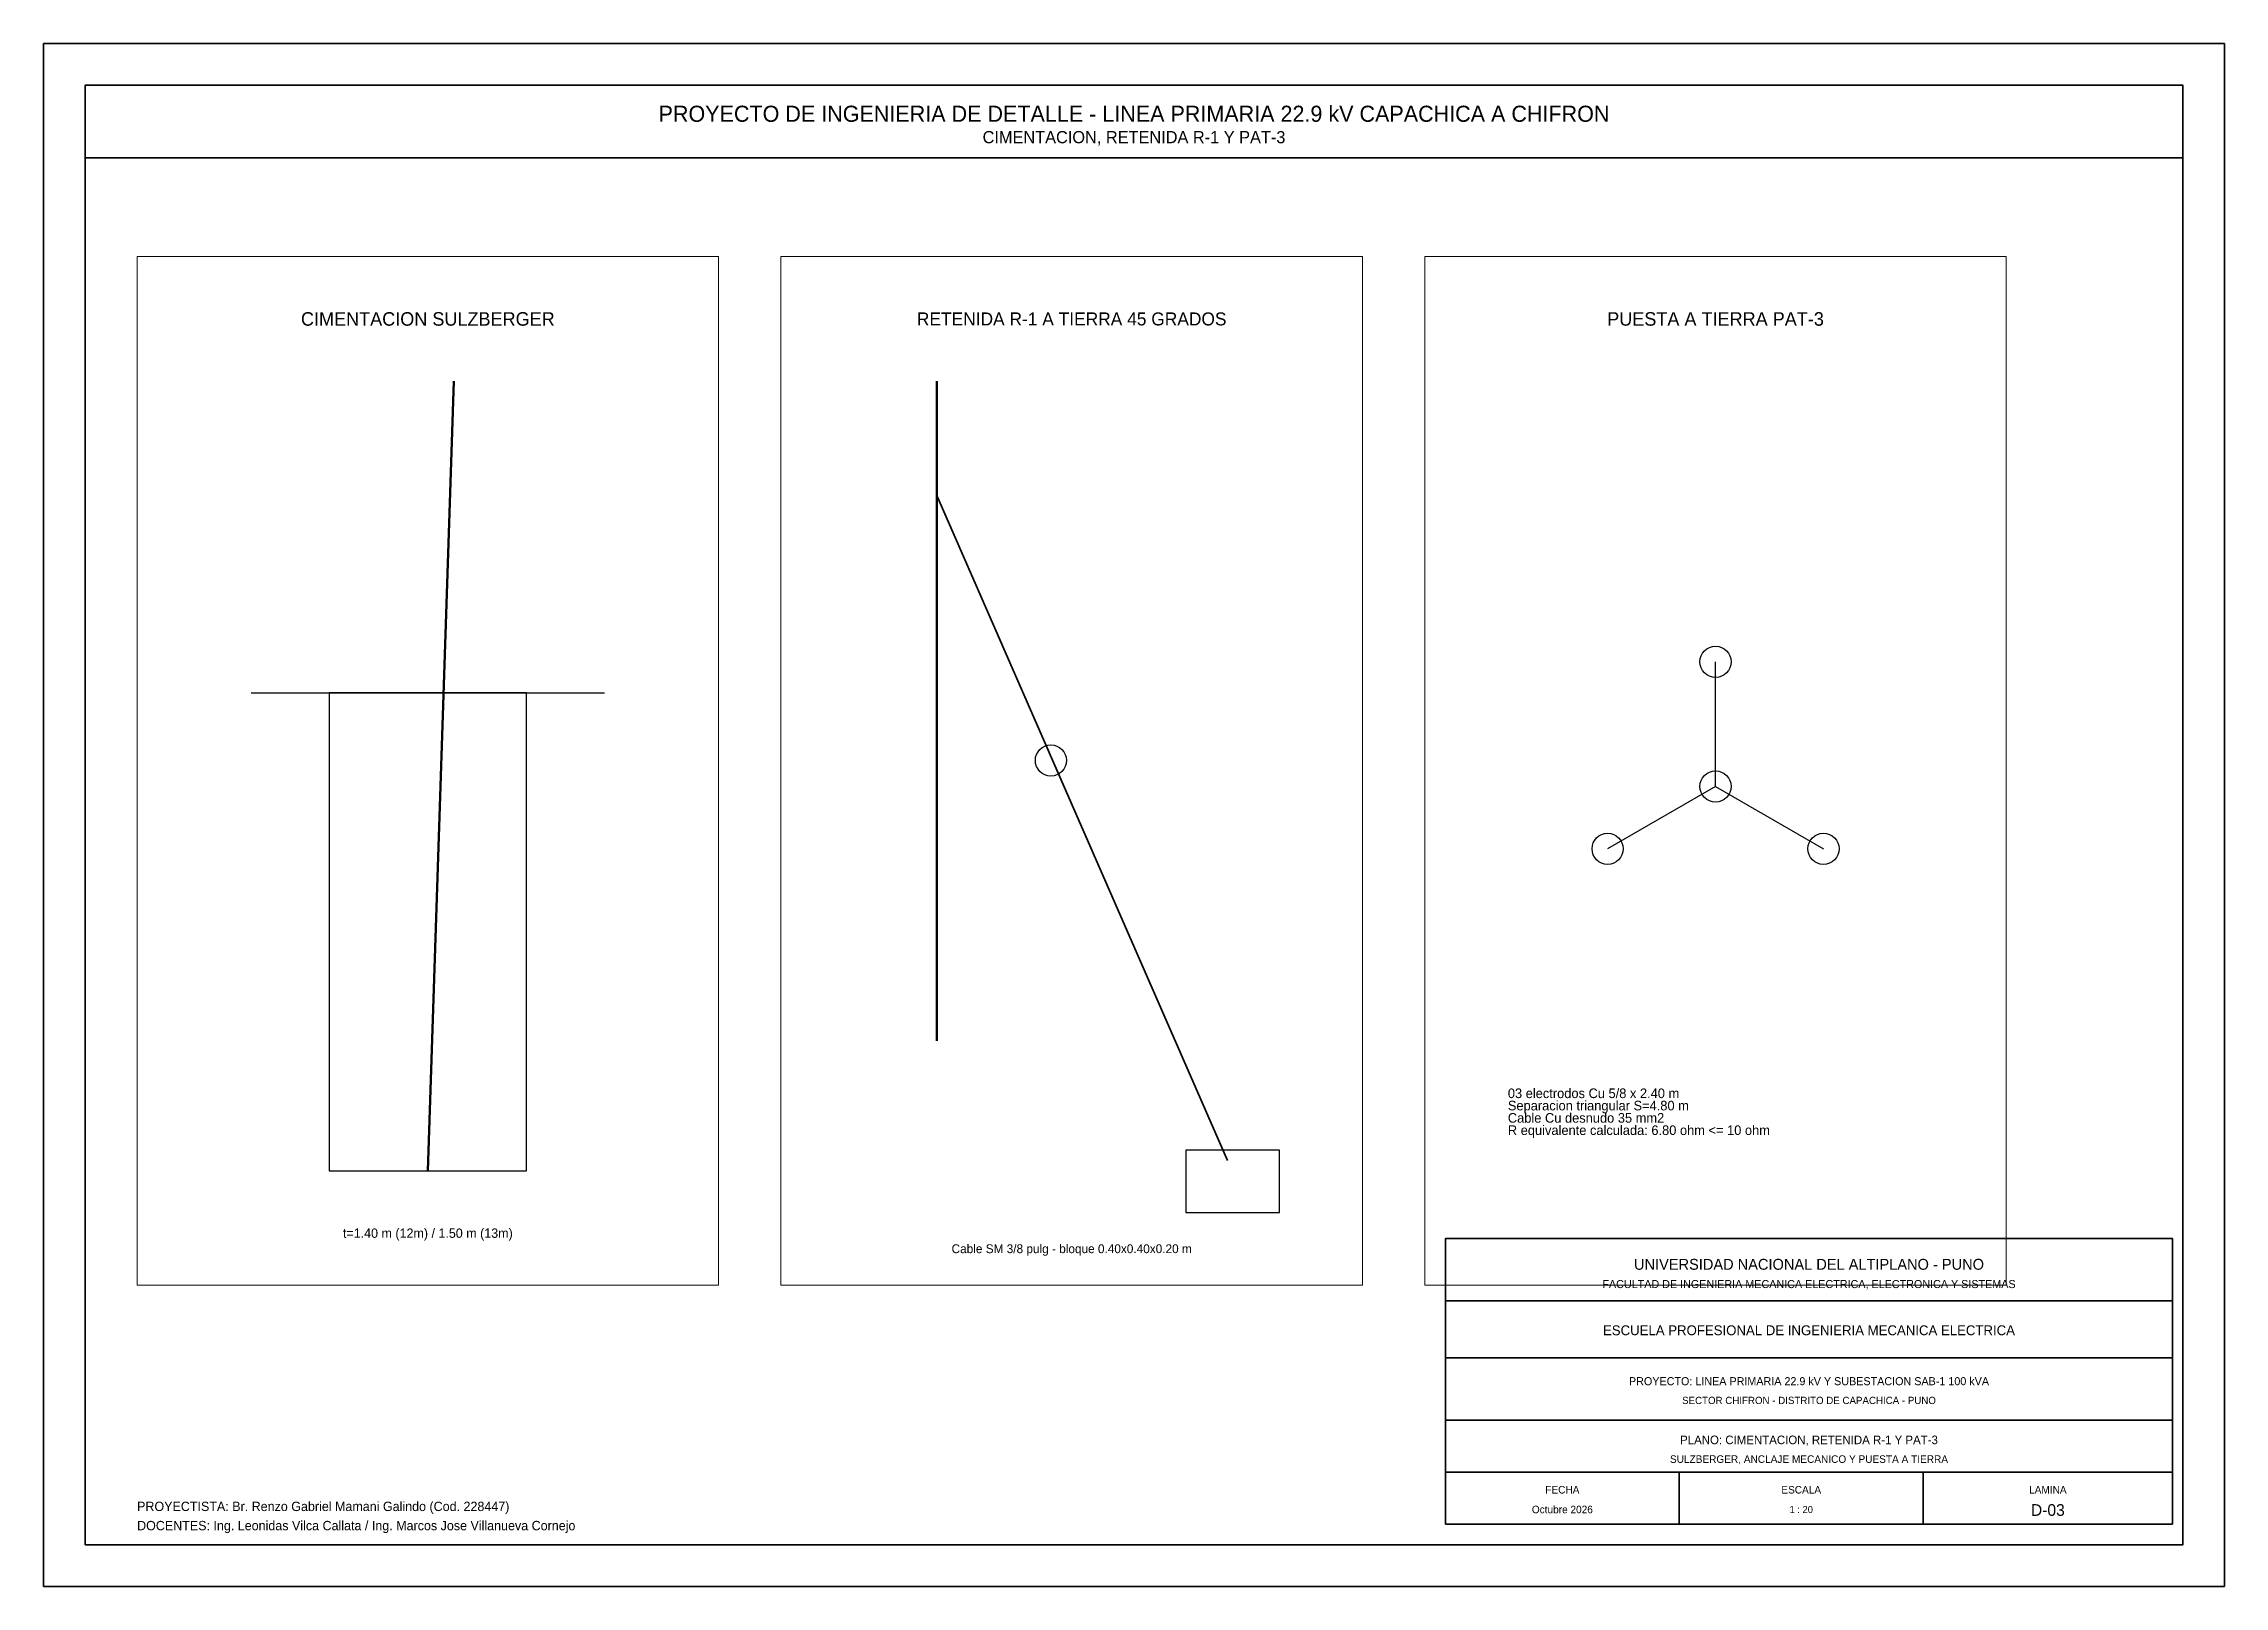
# Model space of a CAD drawing. Header units: millimetres. Extents: x 0 to 420, y 0 to 297.
import ezdxf
from ezdxf.enums import TextEntityAlignment as Align

# ---------------------------------------------------------------- set-up
doc = ezdxf.new("R2010")
doc.units = ezdxf.units.MM
for name, color, linetype, lineweight in [('00_MARCO_ROTULO', 7, 'Continuous', 35), ('03_POSTES_CAC_MT', 4, 'Continuous', 35), ('05_RETENIDAS_R1', 6, 'Continuous', 30), ('06_PAT3_TIERRA', 3, 'Continuous', 30), ('09_TEXTOS', 7, 'Continuous', 18), ('10_TABLAS_LEYENDAS', 7, 'Continuous', 18), ('14_CIMENTACION', 4, 'Continuous', 25)]:
    doc.layers.add(name, color=color, linetype=linetype, lineweight=lineweight)

msp = doc.modelspace()

# ---------------------------------------------------------------- linework, layer by layer
at = {"layer": '00_MARCO_ROTULO'}
for p, q in [((270, 55), (410, 55)), ((270, 44), (410, 44)), ((270, 32), (410, 32)), ((270, 22), (410, 22)), ((315, 12), (315, 22)), ((362, 12), (362, 22))]:
    msp.add_line(p, q, dxfattribs=at)
for points in [[(0, 0), (420, 0), (420, 297), (0, 297), (0, 0)], [(8, 8), (412, 8), (412, 289), (8, 289), (8, 8)], [(8, 275), (412, 275), (412, 289), (8, 289), (8, 275)], [(270, 12), (410, 12), (410, 67), (270, 67), (270, 12)]]:
    msp.add_lwpolyline(points, dxfattribs=at)
at = {"layer": '03_POSTES_CAC_MT', "lineweight": 50}
for p, q in [((74, 80), (79, 232)), ((172, 105), (172, 232))]:
    msp.add_line(p, q, dxfattribs=at)
at = {"layer": '05_RETENIDAS_R1', "lineweight": 35}
msp.add_line((172, 210), (228, 82), dxfattribs=at)
at = {"layer": '05_RETENIDAS_R1'}
msp.add_lwpolyline([(220, 72), (238, 72), (238, 84), (220, 84), (220, 72)], dxfattribs=at)
msp.add_circle((194, 159), 3, dxfattribs=at)
at = {"layer": '06_PAT3_TIERRA', "lineweight": 25}
for q in [(322, 178), (301.215, 142), (342.785, 142)]:
    msp.add_line((322, 154), q, dxfattribs=at)
at = {"layer": '06_PAT3_TIERRA'}
for centre in [(322, 178), (322, 154), (301.215, 142), (342.785, 142)]:
    msp.add_circle(centre, 3, dxfattribs=at)
at = {"layer": '10_TABLAS_LEYENDAS'}
for points in [[(18, 58), (130, 58), (130, 256), (18, 256), (18, 58)], [(142, 58), (254, 58), (254, 256), (142, 256), (142, 58)], [(266, 58), (378, 58), (378, 256), (266, 256), (266, 58)]]:
    msp.add_lwpolyline(points, dxfattribs=at)
at = {"layer": '14_CIMENTACION', "lineweight": 30}
msp.add_line((40, 172), (108, 172), dxfattribs=at)
at = {"layer": '14_CIMENTACION'}
msp.add_lwpolyline([(55, 80), (93, 80), (93, 172), (55, 172), (55, 80)], dxfattribs=at)

# ---------------------------------------------------------------- texts
at = {"layer": '09_TEXTOS'}
for s, height, p in [('PROYECTO DE INGENIERIA DE DETALLE - LINEA PRIMARIA 22.9 kV CAPACHICA A CHIFRON', 3.1, (210, 283.5)), ('CIMENTACION, RETENIDA R-1 Y PAT-3', 2.35, (210, 279)), ('CIMENTACION SULZBERGER', 2.6, (74, 244)), ('RETENIDA R-1 A TIERRA 45 GRADOS', 2.5, (198, 244)), ('PUESTA A TIERRA PAT-3', 2.6, (322, 244)), ('t=1.40 m (12m) / 1.50 m (13m)', 1.8, (74, 68)), ('Cable SM 3/8 pulg - bloque 0.40x0.40x0.20 m', 1.7, (198, 65)), ('UNIVERSIDAD NACIONAL DEL ALTIPLANO - PUNO', 2.1, (340, 62)), ('FACULTAD DE INGENIERIA MECANICA ELECTRICA, ELECTRONICA Y SISTEMAS', 1.55, (340, 58.2)), ('ESCUELA PROFESIONAL DE INGENIERIA MECANICA ELECTRICA', 1.9, (340, 49.3)), ('PROYECTO: LINEA PRIMARIA 22.9 kV Y SUBESTACION SAB-1 100 kVA', 1.55, (340, 39.5)), ('SECTOR CHIFRON - DISTRITO DE CAPACHICA - PUNO', 1.4, (340, 35.8)), ('SULZBERGER, ANCLAJE MECANICO Y PUESTA A TIERRA', 1.45, (340, 24.5)), ('PLANO: CIMENTACION, RETENIDA R-1 Y PAT-3', 1.65, (340, 28.2)), ('FECHA', 1.45, (292.5, 18.6)), ('ESCALA', 1.45, (338.5, 18.6)), ('LAMINA', 1.45, (386, 18.6)), ('Octubre 2026', 1.45, (292.5, 14.8)), ('1 : 20', 1.35, (338.5, 14.8)), ('D-03', 2.25, (386, 14.7))]:
    msp.add_text(s, height=height, dxfattribs=at).set_placement(p, align=Align.MIDDLE_CENTER)
for s, height, p in [('03 electrodos Cu 5/8 x 2.40 m', 1.85, (282, 94)), ('Separacion triangular S=4.80 m', 1.85, (282, 91.632)), ('Cable Cu desnudo 35 mm2', 1.85, (282, 89.264)), ('R equivalente calculada: 6.80 ohm <= 10 ohm', 1.85, (282, 86.896)), ('PROYECTISTA: Br. Renzo Gabriel Mamani Galindo (Cod. 228447)', 1.8, (18, 14.5)), ('DOCENTES: Ing. Leonidas Vilca Callata / Ing. Marcos Jose Villanueva Cornejo', 1.8, (18, 10.8))]:
    msp.add_text(s, height=height, dxfattribs=at).set_placement(p)

doc.saveas('drawing.dxf')
